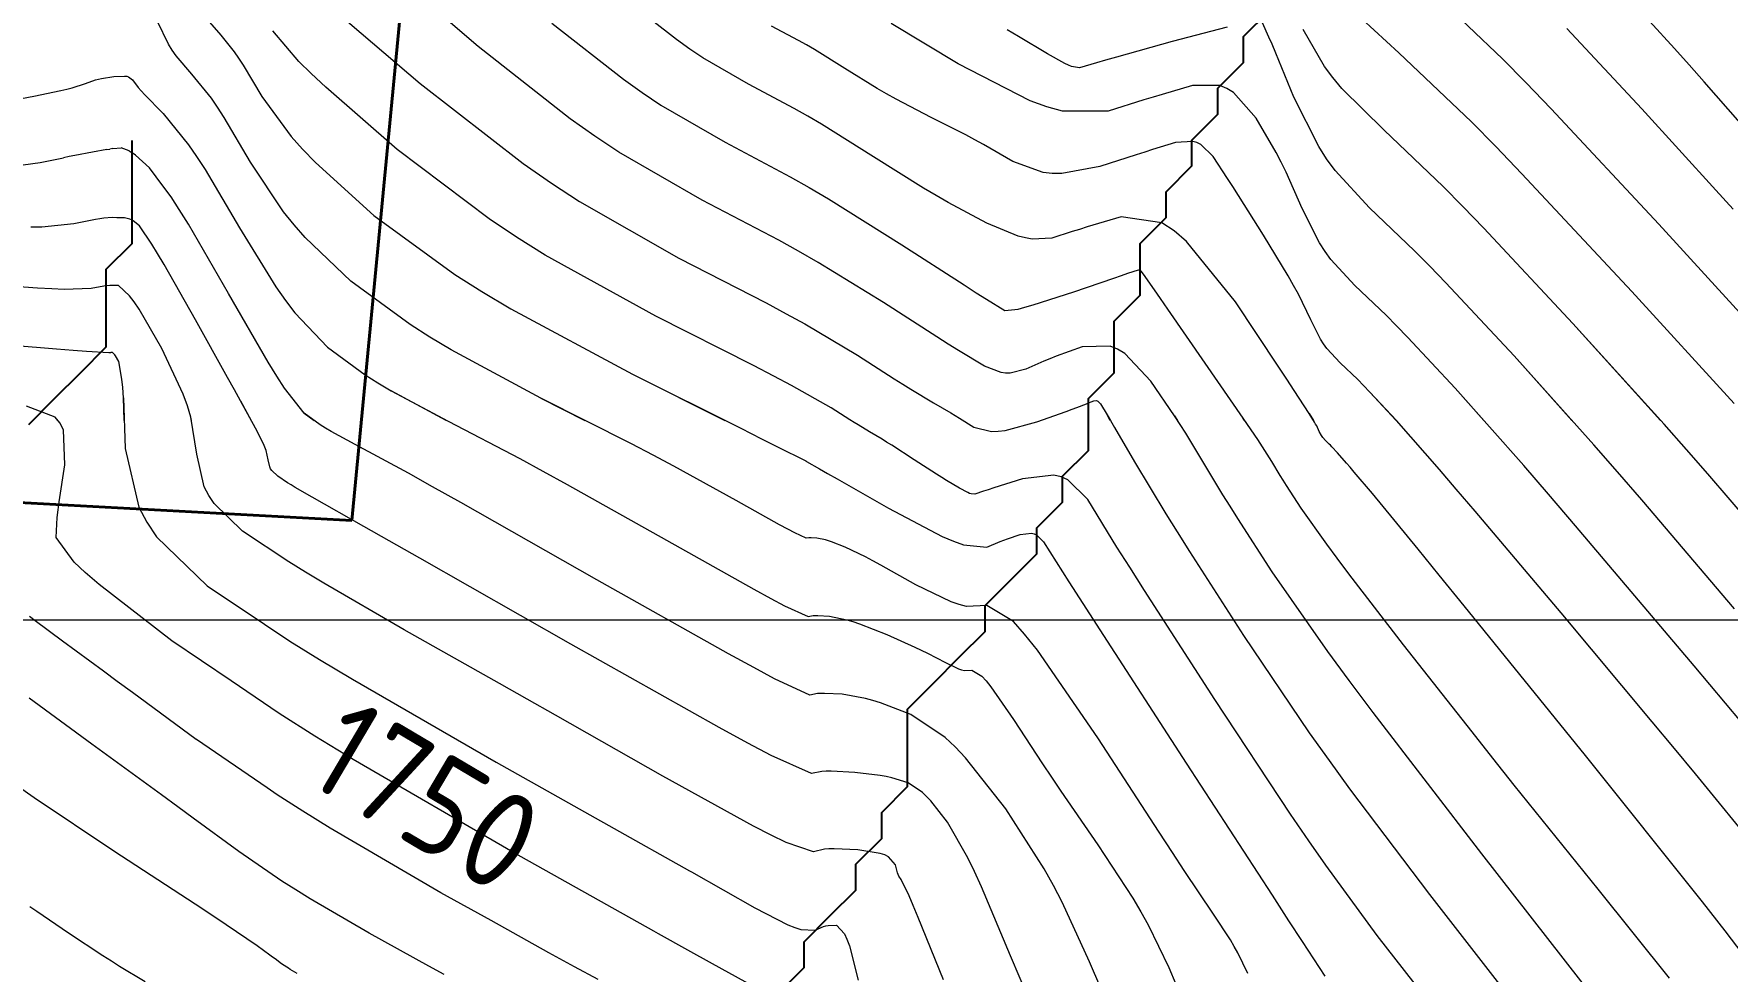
# Model space of a CAD drawing. Header units: millimetres. Extents: x 837475 to 838477, y 1189012 to 1191015.
# Drawn here: x 837890.2 to 837955.7, y 1189200.3 to 1189236.5 of the extents above; entities that cross this region are included whole.
import ezdxf

# ---------------------------------------------------------------- set-up
doc = ezdxf.new("R2010")
doc.units = ezdxf.units.MM
doc.header["$LTSCALE"] = 0.3
for name, color, linetype, lineweight in [('COORD', 253, 'Continuous', 20), ('CORREDORVIA', 94, 'Continuous', 40), ('DRENAJE', 5, 'Continuous', 25)]:
    doc.layers.add(name, color=color, linetype=linetype, lineweight=lineweight)
for name, color, linetype, lineweight, true_color in [('COTAS 10', 7, 'Continuous', 9, 0x6e3e2d), ('COTAS INT', 7, 'Continuous', 5, 0x9fa19f), ('Escorrentias', 7, 'Continuous', 25, 0x00a8ad)]:
    doc.layers.add(name, color=color, linetype=linetype, lineweight=lineweight, true_color=true_color)
doc.styles.get("Standard").update_dxf_attribs({"font": 'isocp2.shx', "bigfont": '@extfont2.shx'})

msp = doc.modelspace()

# ---------------------------------------------------------------- linework, layer by layer
at = {"layer": 'COORD'}
msp.add_line((837476.514, 1189213.872), (838476.514, 1189213.872), dxfattribs=at)
at = {"layer": 'CORREDORVIA'}
msp.add_lwpolyline([(837918.48, 1189883.493), (837925.042, 1189453.383), (837902.497, 1189217.712), (837593.191, 1189234.399), (837666.017, 1189670.117), (837623.316, 1189818.024), (837548.503, 1190011.455), (837506.88, 1190461.595), (837936.282, 1190278.252), (837938.054, 1190355.403), (837933.054, 1190517.446), (837913.685, 1190646.739), (837916.913, 1190801.892), (837910.676, 1191000.965), (838213.029, 1190992.912), (838237.174, 1190821.339), (838237.001, 1190602.875), (838240.031, 1190437.198), (838238.102, 1190145.726), (838184.199, 1189898.277), (837758.842, 1190109.914), (837918.48, 1189883.493)], dxfattribs=at)
at = {"layer": 'COTAS 10'}
for points in [[(837952.574, 1189196.659), (837946.196, 1189204.838), (837942, 1189210.295), (837941.07, 1189211.535), (837940.241, 1189212.658), (837938.085, 1189215.734), (837936.763, 1189217.793), (837936.459, 1189218.274), (837936.183, 1189218.716), (837935.412, 1189219.992), (837934.743, 1189221.092), (837934.53, 1189221.424), (837934.306, 1189221.767), (837933.4, 1189223.105), (837932.394, 1189224.167), (837932.107, 1189224.337), (837931.816, 1189224.453), (837930.737, 1189224.425), (837929.732, 1189224.063), (837929.489, 1189223.969), (837929.261, 1189223.878), (837928.561, 1189223.573), (837927.949, 1189223.415), (837927.776, 1189223.417), (837927.601, 1189223.439), (837926.956, 1189223.684), (837925.959, 1189224.289), (837925.563, 1189224.538), (837925.114, 1189224.822), (837923.059, 1189226.143), (837920.525, 1189227.694), (837919.774, 1189228.123), (837919.003, 1189228.552), (837916.039, 1189230.1), (837912.822, 1189231.953), (837911.892, 1189232.573), (837910.943, 1189233.24), (837907.373, 1189236.039), (837904.17, 1189238.794)], [(837957.027, 1189232.14), (837954.797, 1189234.669), (837954.214, 1189235.324), (837953.646, 1189235.958), (837951.719, 1189238.085)], [(837955.971, 1189214.305), (837952.381, 1189218.517), (837951.444, 1189219.596), (837950.532, 1189220.637), (837947.445, 1189224.08), (837944.809, 1189226.901), (837944.181, 1189227.55), (837943.597, 1189228.142), (837941.855, 1189229.802), (837940.522, 1189231.241), (837940.195, 1189231.694), (837939.887, 1189232.17), (837938.926, 1189234.085), (837938.228, 1189235.783), (837938.085, 1189236.122), (837937.965, 1189236.404), (837937.712, 1189236.95)], [(837936.352, 1189236.79), (837934.218, 1189236.232), (837932.07, 1189235.628), (837931.645, 1189235.508), (837931.292, 1189235.408), (837930.632, 1189235.217), (837930.331, 1189235.263), (837930.206, 1189235.313), (837930.063, 1189235.379), (837929.395, 1189235.752), (837928.273, 1189236.429), (837927.843, 1189236.687)], [(837889.171, 1189233.922), (837890.199, 1189234.12), (837891.241, 1189234.337), (837891.47, 1189234.392), (837891.674, 1189234.444), (837892.196, 1189234.612), (837892.579, 1189234.746), (837892.695, 1189234.776), (837892.815, 1189234.804), (837893.287, 1189234.88), (837893.702, 1189234.896), (837893.787, 1189234.886), (837893.858, 1189234.869), (837894.007, 1189234.755), (837894.227, 1189234.459), (837894.344, 1189234.328), (837894.485, 1189234.175), (837895.172, 1189233.47), (837895.195, 1189233.445), (837896.176, 1189232.239), (837896.488, 1189231.786), (837896.818, 1189231.281), (837898.152, 1189229.027), (837899.554, 1189226.743), (837899.926, 1189226.219), (837900.291, 1189225.742), (837901.552, 1189224.412), (837903.007, 1189223.35), (837903.494, 1189223.043), (837904.018, 1189222.73), (837906.215, 1189221.552), (837908.993, 1189220.109), (837909.883, 1189219.629), (837910.825, 1189219.114), (837914.663, 1189216.963), (837918.046, 1189215.062), (837918.7, 1189214.704), (837919.233, 1189214.42), (837920.138, 1189214.002), (837920.331, 1189214.04), (837920.415, 1189214.044), (837920.511, 1189214.044), (837920.969, 1189214.02), (837921.64, 1189213.883), (837921.871, 1189213.813), (837922.122, 1189213.728), (837923.188, 1189213.306), (837924.262, 1189212.827), (837924.517, 1189212.708), (837924.753, 1189212.593), (837925.451, 1189212.227), (837925.959, 1189211.98), (837926.076, 1189211.942), (837926.182, 1189211.916), (837926.476, 1189211.93), (837926.858, 1189211.697), (837927.02, 1189211.516), (837927.205, 1189211.283), (837928.077, 1189210.02), (837929.206, 1189208.308), (837929.553, 1189207.792), (837929.916, 1189207.258), (837931.351, 1189205.18), (837932.703, 1189203.116), (837933.014, 1189202.591), (837933.296, 1189202.087), (837934.085, 1189200.437), (837934.632, 1189199.149)], [(837947.445, 1189224.08), (837949.679, 1189221.589)], [(837906.147, 1189221.589), (837904.018, 1189222.73)], [(837891.118, 1189221.589), (837891.015, 1189221.713), (837889.916, 1189222.143)], [(837918.341, 1189199.54), (837916.437, 1189200.58), (837915.486, 1189201.109), (837914.351, 1189201.741), (837914.175, 1189201.84), (837908.72, 1189204.895), (837902.544, 1189208.481), (837901.064, 1189209.386), (837899.685, 1189210.253), (837897.824, 1189211.517), (837895.536, 1189213.071), (837892.722, 1189215.247), (837892.184, 1189215.71), (837891.75, 1189216.113), (837891.055, 1189217.066), (837891.099, 1189217.836), (837891.131, 1189218.124), (837891.172, 1189218.445), (837891.393, 1189219.875), (837891.335, 1189221.221), (837891.201, 1189221.489), (837891.015, 1189221.713)], [(837934.306, 1189221.767), (837934.423, 1189221.589)]]:
    msp.add_lwpolyline(points, dxfattribs=at)
at = {"layer": 'COTAS INT'}
for points in [[(837956.308, 1189200.944), (837955.606, 1189201.86), (837954.737, 1189202.974), (837950.202, 1189208.638), (837945.516, 1189214.418), (837944.551, 1189215.605), (837943.731, 1189216.612), (837941.97, 1189218.756), (837941.263, 1189219.591), (837941.108, 1189219.773), (837940.969, 1189219.934), (837940.615, 1189220.337), (837940.397, 1189220.57), (837940.345, 1189220.623), (837940.297, 1189220.672), (837940.153, 1189220.809), (837940.043, 1189220.928), (837940.016, 1189220.966), (837939.991, 1189221.005), (837939.911, 1189221.163), (837939.809, 1189221.374), (837939.77, 1189221.446), (837939.725, 1189221.524), (837939.523, 1189221.859), (837938.943, 1189222.748), (837938.66, 1189223.176), (837938.325, 1189223.683), (837936.674, 1189226.174), (837934.78, 1189228.505), (837934.291, 1189228.913), (837933.819, 1189229.217), (837932.242, 1189229.454), (837930.936, 1189229.062), (837930.633, 1189228.969), (837930.357, 1189228.882), (837929.571, 1189228.627), (837928.81, 1189228.588), (837928.548, 1189228.637), (837928.264, 1189228.713), (837927.054, 1189229.207), (837925.557, 1189230.005), (837925.092, 1189230.274), (837924.605, 1189230.563), (837922.663, 1189231.779), (837920.653, 1189233.031), (837920.124, 1189233.343), (837919.606, 1189233.64), (837917.833, 1189234.585), (837916.074, 1189235.598), (837915.565, 1189235.938), (837915.046, 1189236.303), (837913.093, 1189237.833)], [(837955.954, 1189222.238), (837951.999, 1189226.575), (837947.75, 1189231.122), (837946.737, 1189232.168), (837945.796, 1189233.122), (837942.99, 1189235.796), (837941.073, 1189237.546)], [(837944.339, 1189238.102), (837946.996, 1189235.562), (837947.903, 1189234.641), (837948.883, 1189233.625), (837953.042, 1189229.171), (837956.853, 1189225.003)], [(837937.142, 1189200.211), (837936.761, 1189201.009), (837936.624, 1189201.252), (837936.474, 1189201.506), (837935.821, 1189202.503), (837934.684, 1189204.193), (837934.23, 1189204.884), (837933.715, 1189205.67), (837931.35, 1189209.315), (837929.013, 1189212.7), (837928.515, 1189213.323), (837928.082, 1189213.81), (837927.056, 1189214.435), (837926.268, 1189214.396), (837925.985, 1189214.465), (837925.673, 1189214.569), (837924.31, 1189215.23), (837922.949, 1189215.993), (837922.638, 1189216.16), (837922.357, 1189216.308), (837921.578, 1189216.687), (837921.05, 1189216.896), (837920.926, 1189216.938), (837920.812, 1189216.973), (837920.48, 1189217.04), (837920.253, 1189217.052), (837920.205, 1189217.052), (837920.164, 1189217.05), (837920.068, 1189217.031), (837919.62, 1189217.238), (837919.357, 1189217.379), (837919.033, 1189217.556), (837917.358, 1189218.497), (837914.942, 1189219.819), (837914.15, 1189220.237), (837913.305, 1189220.676), (837909.808, 1189222.45), (837906.341, 1189224.309), (837905.514, 1189224.802), (837904.745, 1189225.287), (837902.45, 1189226.962), (837900.689, 1189228.651), (837900.257, 1189229.145), (837899.85, 1189229.65), (837898.58, 1189231.567), (837897.554, 1189233.299), (837897.301, 1189233.687), (837897.062, 1189234.035), (837896.307, 1189234.963), (837895.697, 1189235.683), (837895.548, 1189235.901), (837895.408, 1189236.127), (837894.974, 1189237.008)], [(837896.993, 1189236.983), (837897.42, 1189236.48), (837897.947, 1189235.832), (837898.114, 1189235.589), (837898.291, 1189235.317), (837899.007, 1189234.107), (837900.146, 1189232.556), (837900.589, 1189232.07), (837901.087, 1189231.56), (837903.347, 1189229.512), (837906.475, 1189227.228), (837907.52, 1189226.568), (837908.643, 1189225.897), (837913.347, 1189223.374), (837917.54, 1189221.281), (837918.342, 1189220.88), (837918.987, 1189220.558), (837920.02, 1189220.041), (837920.034, 1189220.032), (837920.038, 1189220.03), (837920.041, 1189220.028), (837920.049, 1189220.022), (837920.059, 1189220.017), (837920.062, 1189220.015), (837920.066, 1189220.012), (837920.083, 1189220.001), (837920.58, 1189219.716), (837920.886, 1189219.54), (837921.266, 1189219.323), (837923.246, 1189218.189), (837925.325, 1189217.102), (837925.767, 1189216.914), (837926.151, 1189216.776), (837927.055, 1189216.685), (837927.573, 1189216.9), (837927.713, 1189216.954), (837927.853, 1189217.006), (837928.346, 1189217.176), (837928.78, 1189217.226), (837928.881, 1189217.202), (837928.975, 1189217.163), (837929.247, 1189216.888), (837930.227, 1189215.345), (837930.767, 1189214.507), (837931.424, 1189213.491), (837934.764, 1189208.337), (837938.082, 1189203.231), (837938.724, 1189202.245), (837939.246, 1189201.445), (837940.131, 1189200.103)], [(837901.882, 1189237.377), (837905.141, 1189234.612), (837909.124, 1189231.514), (837910.212, 1189230.759), (837911.293, 1189230.049), (837915.141, 1189227.858), (837918.515, 1189226.128), (837919.297, 1189225.709), (837920.012, 1189225.315), (837922.046, 1189224.109), (837923.473, 1189223.196), (837923.805, 1189222.987), (837924.111, 1189222.797), (837924.991, 1189222.271), (837925.658, 1189221.883), (837925.83, 1189221.78), (837925.996, 1189221.679), (837926.549, 1189221.33), (837927.237, 1189221.157), (837927.487, 1189221.166), (837927.764, 1189221.2), (837928.982, 1189221.529), (837930.121, 1189221.936), (837930.349, 1189222.018), (837930.539, 1189222.087), (837930.906, 1189222.229), (837931.023, 1189222.282), (837931.085, 1189222.308), (837931.192, 1189222.348), (837931.295, 1189222.351), (837931.322, 1189222.34), (837931.35, 1189222.324), (837931.445, 1189222.223), (837931.704, 1189221.798), (837931.834, 1189221.578), (837931.989, 1189221.313), (837932.76, 1189219.987), (837933.977, 1189217.974), (837934.413, 1189217.276), (837934.892, 1189216.517), (837936.978, 1189213.268), (837939.521, 1189209.516), (837940.288, 1189208.439), (837941.082, 1189207.345), (837944.174, 1189203.26), (837946.971, 1189199.673)], [(837910.233, 1189236.936), (837912.995, 1189234.772), (837913.728, 1189234.255), (837914.448, 1189233.776), (837916.936, 1189232.343), (837919.443, 1189231.006), (837920.175, 1189230.586), (837920.924, 1189230.146), (837923.765, 1189228.375), (837926.17, 1189226.823), (837926.644, 1189226.52), (837927.034, 1189226.271), (837927.749, 1189225.83), (837928.263, 1189225.89), (837928.526, 1189225.958), (837928.841, 1189226.048), (837930.416, 1189226.559), (837931.967, 1189227.088), (837932.266, 1189227.19), (837932.51, 1189227.273), (837932.92, 1189227.411), (837932.973, 1189227.393), (837932.991, 1189227.378), (837933.011, 1189227.357), (837933.097, 1189227.244), (837933.52, 1189226.629), (837933.754, 1189226.292), (837934.038, 1189225.883), (837935.482, 1189223.804), (837936.956, 1189221.669), (837937.259, 1189221.224), (837937.516, 1189220.843), (837938.064, 1189219.997), (837938.389, 1189219.458), (837938.506, 1189219.272), (837938.634, 1189219.069), (837939.192, 1189218.2), (837940.184, 1189216.797), (837940.585, 1189216.257), (837941.042, 1189215.651), (837943.149, 1189212.917), (837945.804, 1189209.544), (837946.606, 1189208.535), (837947.437, 1189207.494), (837950.68, 1189203.467), (837953.443, 1189200.026)], [(837958.656, 1189207.05), (837954.41, 1189212.098), (837949.825, 1189217.509), (837948.775, 1189218.732), (837947.821, 1189219.837), (837945.168, 1189222.832), (837943.338, 1189224.791), (837942.902, 1189225.241), (837942.497, 1189225.652), (837941.288, 1189226.804), (837940.362, 1189227.803), (837940.136, 1189228.118), (837939.921, 1189228.448), (837939.254, 1189229.778), (837938.625, 1189231.187), (837938.435, 1189231.568), (837938.237, 1189231.945), (837937.466, 1189233.27), (837936.592, 1189234.254), (837936.329, 1189234.415), (837936.058, 1189234.527), (837935.003, 1189234.531), (837933.827, 1189234.189), (837933.479, 1189234.084), (837933.121, 1189233.975), (837931.747, 1189233.542), (837929.982, 1189233.54), (837929.377, 1189233.702), (837928.722, 1189233.935), (837925.937, 1189235.364), (837923.353, 1189236.924)], [(837944.269, 1189198.968), (837942.153, 1189201.681), (837940.164, 1189204.395), (837939.506, 1189205.342), (837938.802, 1189206.373), (837935.871, 1189210.802), (837933.15, 1189215.017), (837932.578, 1189215.913), (837932.084, 1189216.691), (837930.954, 1189218.523), (837930.191, 1189219.295), (837929.929, 1189219.405), (837929.644, 1189219.47), (837928.429, 1189219.33), (837927.318, 1189218.975), (837927.1, 1189218.904), (837926.919, 1189218.845), (837926.587, 1189218.731), (837926.446, 1189218.746), (837926.386, 1189218.767), (837926.317, 1189218.797), (837925.992, 1189218.966), (837925.49, 1189219.269), (837925.309, 1189219.382), (837925.109, 1189219.507), (837924.238, 1189220.067), (837923.372, 1189220.624), (837923.176, 1189220.747), (837923, 1189220.858), (837922.52, 1189221.147), (837922.076, 1189221.412), (837921.921, 1189221.508), (837921.753, 1189221.614), (837921.033, 1189222.075), (837919.5, 1189222.936), (837918.819, 1189223.295), (837918.028, 1189223.704), (837914.244, 1189225.616), (837909.968, 1189227.973), (837908.866, 1189228.664), (837907.8, 1189229.371), (837904.244, 1189232.062), (837901.484, 1189234.468), (837900.92, 1189234.996), (837900.442, 1189235.463), (837899.435, 1189236.647)], [(837956.952, 1189204.886), (837954.456, 1189207.932), (837953.648, 1189208.908), (837952.789, 1189209.941), (837949.265, 1189214.149), (837945.942, 1189218.077), (837945.21, 1189218.933), (837944.56, 1189219.689), (837942.892, 1189221.585), (837941.868, 1189222.68), (837941.624, 1189222.932), (837941.397, 1189223.162), (837940.721, 1189223.807), (837940.203, 1189224.366), (837940.076, 1189224.542), (837939.956, 1189224.726), (837939.583, 1189225.47), (837939.104, 1189226.461), (837938.917, 1189226.801), (837938.707, 1189227.17), (837937.754, 1189228.742), (837936.784, 1189230.279), (837936.562, 1189230.627), (837936.362, 1189230.941), (837935.809, 1189231.791), (837935.331, 1189232.256), (837935.178, 1189232.326), (837935.015, 1189232.371), (837934.352, 1189232.322), (837933.464, 1189232.051), (837933.16, 1189231.956), (837932.83, 1189231.852), (837931.428, 1189231.405), (837929.957, 1189231.126), (837929.584, 1189231.129), (837929.226, 1189231.167), (837928.057, 1189231.591), (837926.921, 1189232.248), (837926.585, 1189232.433), (837926.238, 1189232.619), (837924.904, 1189233.297), (837923.541, 1189234.004), (837923.176, 1189234.207), (837922.816, 1189234.413), (837921.56, 1189235.183), (837920.383, 1189235.917), (837920.073, 1189236.099), (837919.769, 1189236.273), (837918.73, 1189236.827)], [(837957.533, 1189216.512), (837954.937, 1189219.526), (837954.113, 1189220.46), (837953.243, 1189221.437), (837949.722, 1189225.327), (837946.279, 1189229.012), (837945.459, 1189229.859), (837944.696, 1189230.632), (837942.423, 1189232.799), (837940.788, 1189234.417), (837940.428, 1189234.844), (837940.109, 1189235.261), (837939.29, 1189236.689)], [(837955.915, 1189229.746), (837955.25, 1189230.48), (837952.381, 1189233.628), (837949.482, 1189236.733)], [(837886.288, 1189231.554), (837887.541, 1189231.441), (837888.778, 1189231.392), (837889.097, 1189231.399), (837889.406, 1189231.416), (837890.44, 1189231.554), (837891.339, 1189231.737)], [(837893.012, 1189232.056), (837892.466, 1189231.959), (837891.779, 1189231.824), (837891.564, 1189231.782), (837891.339, 1189231.737)], [(837893.012, 1189232.056), (837893.138, 1189232.075)], [(837893.251, 1189232.091), (837893.138, 1189232.075)], [(837893.251, 1189232.091), (837893.569, 1189232.12)], [(837893.886, 1189232.006), (837893.569, 1189232.12)], [(837893.886, 1189232.006), (837893.999, 1189231.931)], [(837895.188, 1189230.652), (837894.665, 1189231.345), (837894.124, 1189231.838), (837893.999, 1189231.931)], [(837931.857, 1189198.709), (837931.028, 1189200.663), (837929.97, 1189202.968), (837929.628, 1189203.608), (837929.266, 1189204.249), (837927.781, 1189206.567), (837926.231, 1189208.541), (837925.827, 1189208.964), (837925.435, 1189209.333), (837924.107, 1189210.223), (837922.937, 1189210.671), (837922.643, 1189210.763), (837922.363, 1189210.84), (837921.459, 1189211), (837920.77, 1189211.036), (837920.624, 1189211.036), (837920.498, 1189211.03), (837920.207, 1189210.972), (837918.845, 1189211.602), (837918.044, 1189212.03), (837917.058, 1189212.568), (837911.968, 1189215.429), (837906.707, 1189218.409), (837905.615, 1189219.021), (837904.681, 1189219.542), (837902.623, 1189220.655), (837901.695, 1189221.152), (837901.474, 1189221.284), (837901.269, 1189221.414), (837900.655, 1189221.862), (837899.893, 1189222.834), (837899.595, 1189223.294), (837899.258, 1189223.837), (837897.724, 1189226.487), (837896.17, 1189229.173), (837895.821, 1189229.738), (837895.507, 1189230.227), (837895.188, 1189230.652)], [(837929.083, 1189198.269), (837927.971, 1189200.888), (837926.846, 1189203.559), (837926.574, 1189204.151), (837926.318, 1189204.68), (837925.535, 1189206.06), (837924.891, 1189206.879), (837924.724, 1189207.055), (837924.561, 1189207.209), (837924.009, 1189207.578), (837923.376, 1189207.776), (837923.161, 1189207.822), (837922.929, 1189207.863), (837921.949, 1189207.98), (837921.028, 1189208.029), (837920.833, 1189208.028), (837920.665, 1189208.021), (837920.277, 1189207.943), (837918.717, 1189208.636), (837917.809, 1189209.115), (837916.696, 1189209.719), (837910.961, 1189212.935), (837905.12, 1189216.257), (837903.941, 1189216.927), (837902.952, 1189217.489), (837900.961, 1189218.618), (837900.299, 1189218.999), (837900.148, 1189219.09), (837900.011, 1189219.175), (837899.631, 1189219.428), (837899.398, 1189219.654), (837899.353, 1189219.721), (837899.316, 1189219.791), (837899.254, 1189220.059), (837899.176, 1189220.419), (837899.13, 1189220.546), (837899.072, 1189220.685), (837898.772, 1189221.287), (837898.189, 1189222.342), (837897.953, 1189222.766), (837897.684, 1189223.249), (837896.445, 1189225.47), (837895.229, 1189227.608), (837894.976, 1189228.037), (837894.759, 1189228.396), (837894.275, 1189229.104), (837894.036, 1189229.303), (837893.973, 1189229.34), (837893.911, 1189229.37), (837893.7, 1189229.414), (837893.504, 1189229.412), (837893.452, 1189229.413), (837893.401, 1189229.414), (837893.226, 1189229.426), (837892.895, 1189229.398), (837892.746, 1189229.375), (837892.573, 1189229.346), (837891.738, 1189229.185), (837890.501, 1189229.058), (837890.073, 1189229.05)], [(837925.374, 1189199.965), (837924.4, 1189202.367), (837924.206, 1189202.831), (837924.046, 1189203.209), (837923.738, 1189203.847), (837923.649, 1189203.977), (837923.625, 1189204.033), (837923.601, 1189204.098), (837923.521, 1189204.408), (837923.249, 1189204.722), (837923.105, 1189204.789), (837922.932, 1189204.848), (837922.057, 1189204.991), (837921.145, 1189205.032), (837920.947, 1189205.027), (837920.774, 1189205.015), (837920.347, 1189204.913), (837919.288, 1189205.272), (837918.717, 1189205.551), (837918.024, 1189205.907), (837914.52, 1189207.842), (837910.375, 1189210.195), (837909.279, 1189210.815), (837908.206, 1189211.422), (837904.52, 1189213.498), (837901.407, 1189215.291), (837900.696, 1189215.719), (837900.051, 1189216.117), (837898.266, 1189217.309), (837897.168, 1189218.371), (837896.956, 1189218.688), (837896.784, 1189219.015), (837896.493, 1189220.277), (837896.267, 1189221.712), (837896.136, 1189222.147), (837895.975, 1189222.598), (837895.144, 1189224.366), (837894.263, 1189225.88), (837894.071, 1189226.171), (837893.9, 1189226.406), (837893.467, 1189226.795), (837893.13, 1189226.795), (837893.019, 1189226.785), (837892.901, 1189226.772), (837892.414, 1189226.689), (837891.364, 1189226.652), (837890.893, 1189226.668), (837890.342, 1189226.696), (837887.699, 1189226.888)], [(837953.106, 1189221.589), (837949.722, 1189225.327)], [(837893.69, 1189221.589), (837893.658, 1189222.455), (837893.632, 1189222.852), (837893.603, 1189223.185), (837893.475, 1189223.863), (837893.351, 1189224.077), (837893.323, 1189224.119), (837893.299, 1189224.152), (837893.238, 1189224.207), (837893.19, 1189224.207), (837893.174, 1189224.206), (837893.158, 1189224.204), (837893.089, 1189224.192), (837892.228, 1189224.247), (837891.712, 1189224.287), (837891.076, 1189224.338), (837887.777, 1189224.611)], [(837913.347, 1189223.374), (837916.924, 1189221.589)], [(837942.889, 1189221.589), (837941.868, 1189222.68)], [(837945.168, 1189222.832), (837946.269, 1189221.589)], [(837893.658, 1189222.455), (837893.731, 1189220.496), (837894.251, 1189218.239), (837894.559, 1189217.655), (837894.938, 1189217.089), (837896.901, 1189215.19), (837899.121, 1189213.708), (837900.091, 1189213.06), (837901.245, 1189212.348), (837902.515, 1189211.583), (837908.078, 1189208.378), (837913.461, 1189205.354), (837914.617, 1189204.704), (837915.557, 1189204.175), (837915.629, 1189204.134), (837918.078, 1189202.75), (837919.352, 1189202.096), (837919.624, 1189201.987), (837919.859, 1189201.908), (837920.416, 1189201.884), (837920.74, 1189202.022), (837920.828, 1189202.046), (837920.917, 1189202.064), (837921.232, 1189202.079), (837921.552, 1189201.737), (837921.643, 1189201.531), (837921.735, 1189201.276), (837922.074, 1189199.954)], [(837898.189, 1189222.342), (837898.605, 1189221.589)], [(837900.655, 1189221.862), (837901.03, 1189221.589)], [(837909.808, 1189222.45), (837911.506, 1189221.589)], [(837939.523, 1189221.859), (837939.686, 1189221.589)], [(837896.286, 1189221.589), (837896.267, 1189221.712)], [(837921.793, 1189221.589), (837921.753, 1189221.614)], [(837931.828, 1189221.589), (837931.704, 1189221.798)], [(837937.011, 1189221.589), (837936.956, 1189221.669)], [(837912.025, 1189199.971), (837911.107, 1189200.468), (837910.117, 1189201.01), (837907.882, 1189202.253), (837905.939, 1189203.333), (837901.658, 1189205.83), (837900.604, 1189206.481), (837899.607, 1189207.114), (837899.218, 1189207.381), (837896.484, 1189209.252), (837896.477, 1189209.256), (837894.005, 1189211.072), (837893.421, 1189211.5), (837892.882, 1189211.895), (837891.299, 1189213.051), (837890.239, 1189213.841), (837890.03, 1189214.005)], [(837906.058, 1189200.171), (837905.472, 1189200.489), (837903.157, 1189201.772), (837900.882, 1189203.099), (837900.321, 1189203.445), (837899.791, 1189203.782), (837898.127, 1189204.921), (837896.362, 1189206.214), (837895.768, 1189206.649), (837895.127, 1189207.116), (837892.434, 1189209.079), (837890.019, 1189210.848)], [(837900.376, 1189200.211), (837900.105, 1189200.369), (837900.038, 1189200.41), (837899.975, 1189200.45), (837899.777, 1189200.585), (837899.525, 1189200.77), (837899.428, 1189200.841), (837899.319, 1189200.92), (837898.826, 1189201.28), (837897.629, 1189202.094), (837897.077, 1189202.46), (837896.428, 1189202.887), (837893.287, 1189204.939), (837890.212, 1189206.995), (837889.606, 1189207.424)], [(837890.039, 1189202.798), (837890.307, 1189202.618), (837891.537, 1189201.786), (837892.865, 1189200.905), (837893.194, 1189200.693), (837893.507, 1189200.496), (837894.497, 1189199.901)]]:
    msp.add_lwpolyline(points, dxfattribs=at)
at = {"layer": 'DRENAJE'}
msp.add_polyline3d([(837893.982, 1189232.411, 0), (837893.982, 1189228.413, 0), (837892.983, 1189227.413, 0), (837892.983, 1189224.414, 0), (837891.983, 1189223.414, 0), (837890.983, 1189222.415, 0), (837889.984, 1189221.415, 0)], dxfattribs=at)
at = {"layer": 'Escorrentias'}
msp.add_polyline3d([(837937.968, 1189237.41, 0), (837936.968, 1189236.41, 0), (837936.968, 1189235.41, 0), (837935.968, 1189234.411, 0), (837935.968, 1189233.411, 0), (837934.969, 1189232.411, 0), (837934.969, 1189231.412, 0), (837933.969, 1189230.412, 0), (837933.969, 1189229.412, 0), (837932.969, 1189228.413, 0), (837932.969, 1189226.413, 0), (837931.97, 1189225.414, 0), (837931.97, 1189223.414, 0), (837930.97, 1189222.415, 0), (837930.97, 1189220.415, 0), (837929.97, 1189219.416, 0), (837929.97, 1189218.416, 0), (837928.971, 1189217.416, 0), (837928.971, 1189216.417, 0), (837927.971, 1189215.417, 0), (837926.971, 1189214.417, 0), (837926.971, 1189213.418, 0), (837925.972, 1189212.418, 0), (837924.972, 1189211.418, 0), (837923.972, 1189210.419, 0), (837923.972, 1189207.42, 0), (837922.973, 1189206.42, 0), (837922.973, 1189205.42, 0), (837921.973, 1189204.421, 0), (837921.973, 1189203.421, 0), (837920.973, 1189202.421, 0), (837919.974, 1189201.422, 0), (837919.974, 1189200.422, 0), (837918.974, 1189199.422, 0)], dxfattribs=at)

# ---------------------------------------------------------------- texts
at = {"layer": 'COTAS 10', "insert": (837900.552, 1189207.695), "char_height": 3.8, "attachment_point": 7, "rotation": 329.38173}
msp.add_mtext('1750', dxfattribs=at)

doc.saveas('drawing.dxf')
